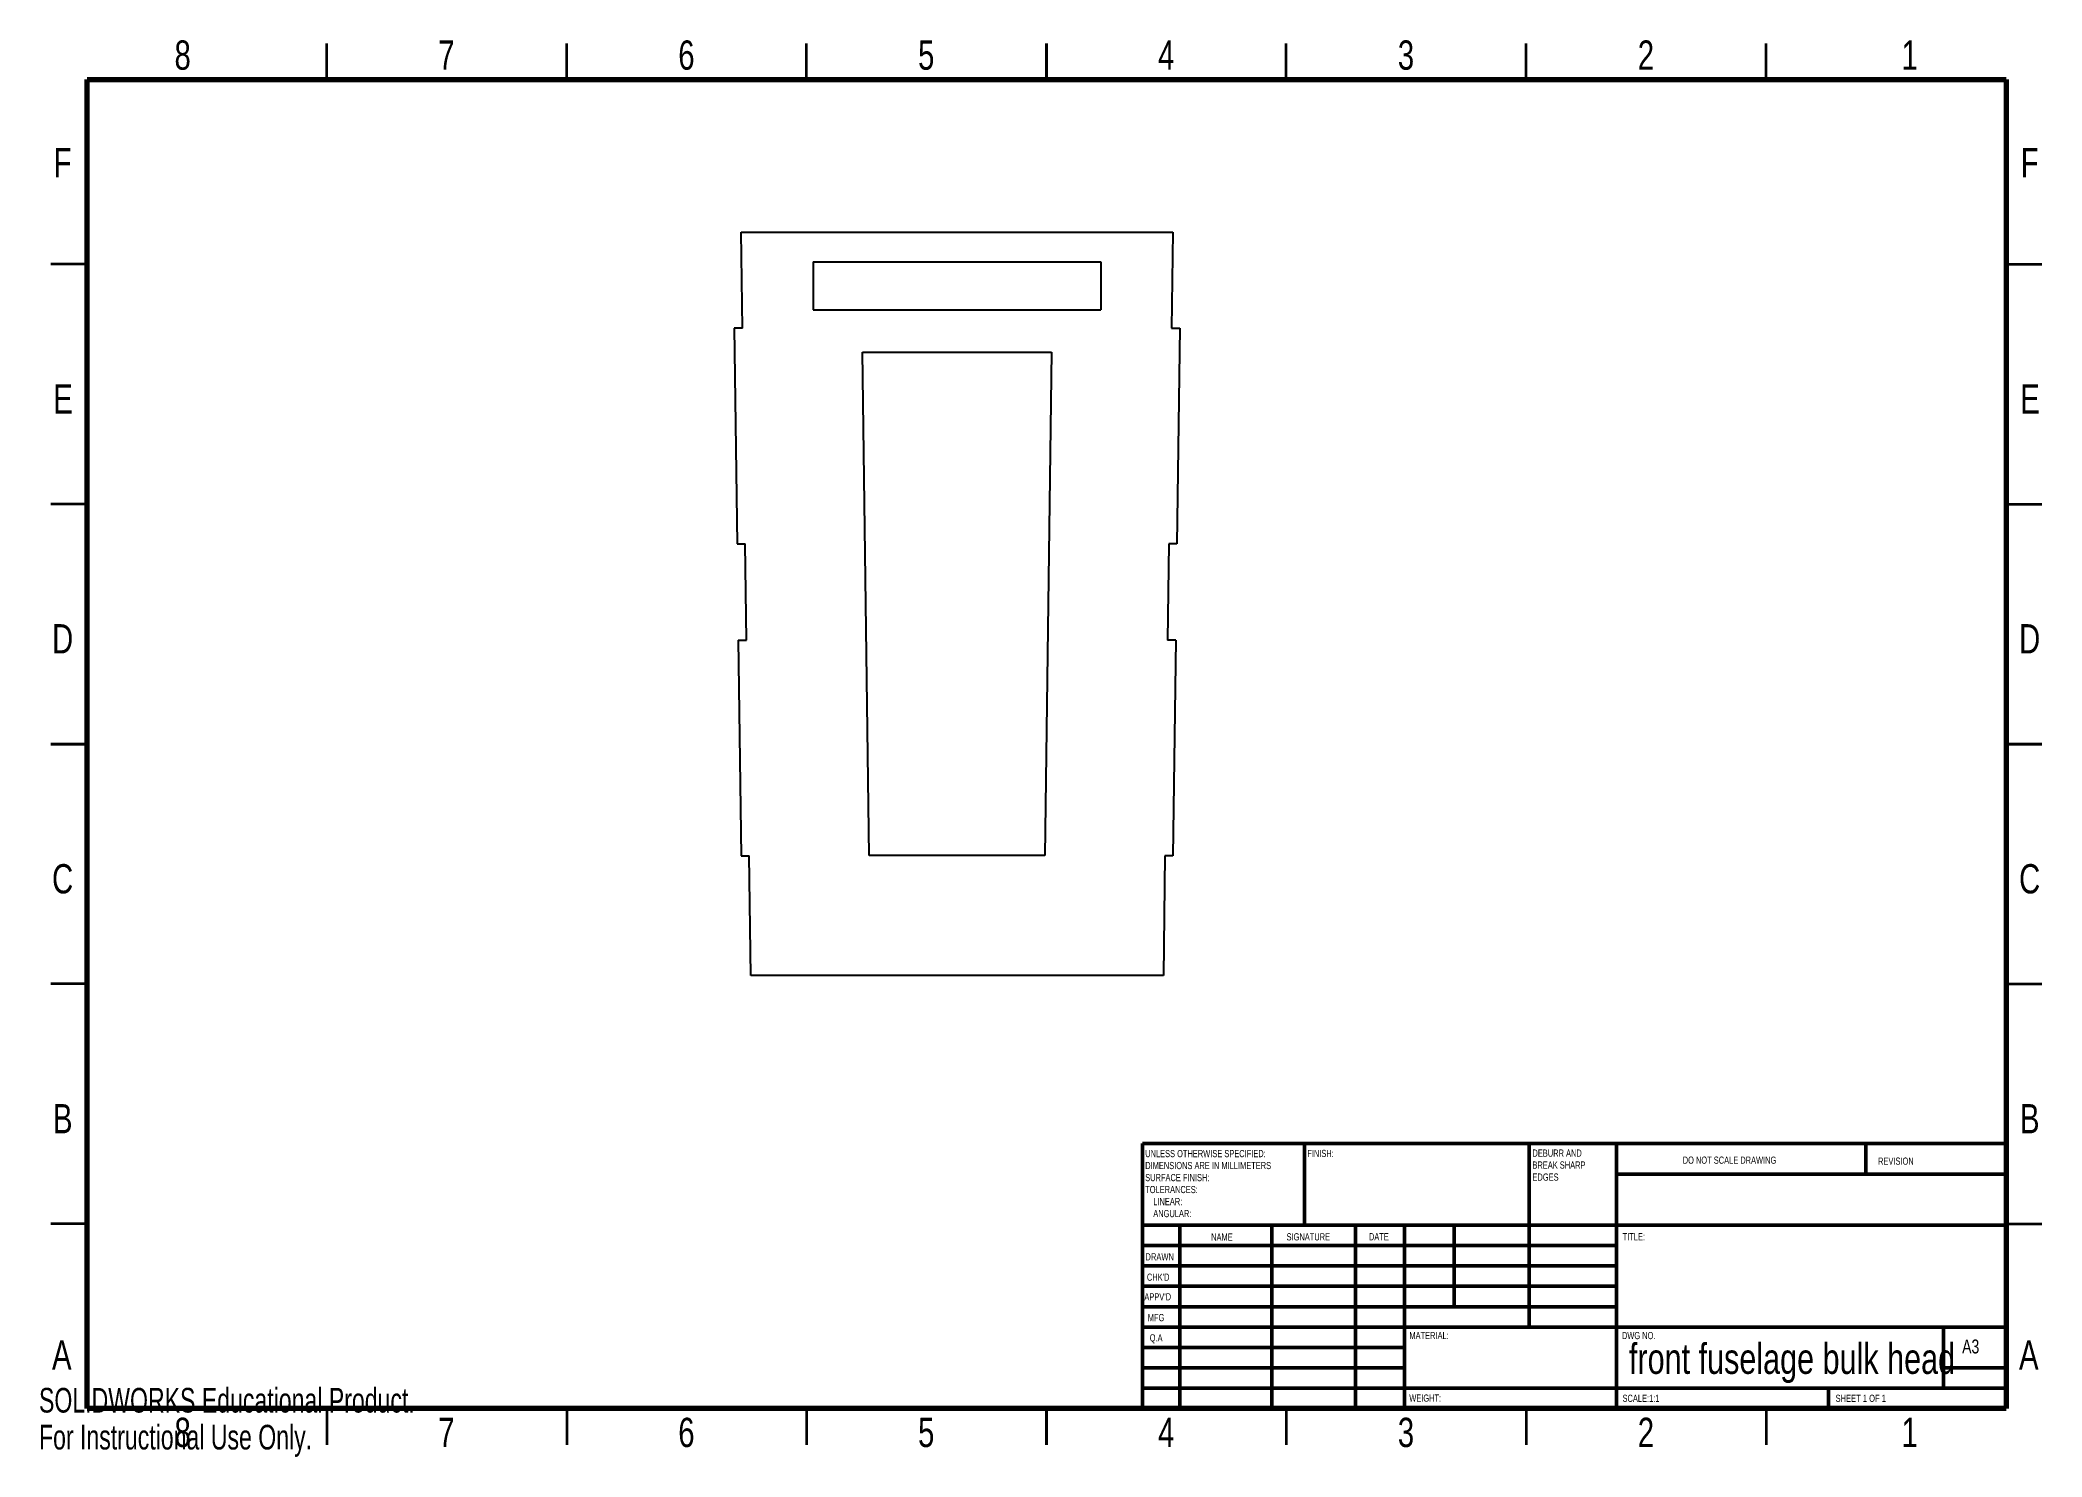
# Model space of a CAD drawing. Header units: inches. Extents: x 0 to 16.4, y 0 to 11.6.
import ezdxf

# ---------------------------------------------------------------- set-up
doc = ezdxf.new("R2010")
doc.units = ezdxf.units.IN
doc.header["$MEASUREMENT"] = 0
doc.styles.add('SLDTEXTSTYLE0', font='TXT', dxfattribs={"width": 0.75})
doc.styles.add('SLDTEXTSTYLE1', font='TXT', dxfattribs={"width": 0.686449})
doc.styles.add('SLDTEXTSTYLE2', font='TXT', dxfattribs={"width": 0.6875})
doc.styles.add('SLDTEXTSTYLE3', font='TXT', dxfattribs={"width": 0.7})

# ---------------------------------------------------------------- blocks, each defined once
blk = doc.blocks.new('SW_NOTE_0')
at = {"color": 0, "linetype": 'Continuous', "lineweight": 0, "attachment_point": 1, "style": 'SLDTEXTSTYLE0'}
for s, insert, char_height in [('UNLESS OTHERWISE SPECIFIED:', (0, 0.076), 0.05906), ('SURFACE FINISH:', (0, -0.121), 0.05906), ('DIMENSIONS ARE IN MILLIMETERS', (0, -0.022), 0.05906), ('TOLERANCES:', (0, -0.219), 0.05906), ('LINEAR:', (0.066, -0.318), 0.0591), ('ANGULAR:', (0.066, -0.416), 0.0591)]:
    blk.add_mtext(s, dxfattribs=dict(at, insert=insert, char_height=char_height))
blk = doc.blocks.new('SW_NOTE_1')
at = {"color": 0, "linetype": 'Continuous', "lineweight": 0, "attachment_point": 1, "style": 'SLDTEXTSTYLE0'}
for s, insert, char_height in [('DEBURR AND', (0, 0.076), 0.0591), ('BREAK SHARP', (0, -0.022), 0.05906), ('EDGES', (0, -0.121), 0.0591)]:
    blk.add_mtext(s, dxfattribs=dict(at, insert=insert, char_height=char_height))

msp = doc.modelspace()

# ---------------------------------------------------------------- linework, layer by layer
at = {"color": 7, "linetype": 'Continuous', "lineweight": 35}
for p, q in [((2.362, 11.299), (2.362, 11.594)), ((4.331, 11.299), (4.331, 11.594)), ((6.299, 11.299), (6.299, 11.594)), ((8.268, 11.594), (8.268, 11.299)), ((8.268, 11.299), (8.268, 11.594)), ((10.236, 11.299), (10.236, 11.594)), ((12.205, 11.299), (12.205, 11.594)), ((14.173, 11.299), (14.173, 11.594)), ((0.394, 9.783), (0.098, 9.783)), ((16.142, 9.783), (16.437, 9.783)), ((0.394, 7.815), (0.098, 7.815)), ((16.142, 7.815), (16.437, 7.815)), ((0.098, 5.846), (0.394, 5.846)), ((0.394, 5.846), (0.098, 5.846)), ((16.437, 5.846), (16.142, 5.846)), ((16.142, 5.846), (16.437, 5.846)), ((0.394, 3.878), (0.098, 3.878)), ((16.142, 3.878), (16.437, 3.878)), ((0.394, 1.909), (0.098, 1.909)), ((16.142, 1.909), (16.437, 1.909)), ((2.362, 0.394), (2.362, 0.098)), ((4.331, 0.394), (4.331, 0.098)), ((6.299, 0.394), (6.299, 0.098)), ((8.268, 0.098), (8.268, 0.394)), ((8.268, 0.394), (8.268, 0.098)), ((10.236, 0.394), (10.236, 0.098)), ((12.205, 0.394), (12.205, 0.098)), ((14.173, 0.394), (14.173, 0.098))]:
    msp.add_line(p, q, dxfattribs=at)
at = {"color": 7, "linetype": 'Continuous', "lineweight": 70}
for p, q in [((0.394, 0.394), (0.394, 11.299)), ((0.394, 11.299), (16.142, 11.299)), ((16.142, 11.299), (16.142, 0.394)), ((16.142, 0.394), (0.394, 0.394))]:
    msp.add_line(p, q, dxfattribs=at)
at = {"color": 7, "linetype": 'Continuous', "lineweight": 25}
for p, q in [((5.772, 9.259), (5.762, 10.046)), ((5.762, 10.046), (9.305, 10.046)), ((9.305, 10.046), (9.295, 9.259)), ((6.353, 9.803), (8.715, 9.803)), ((6.353, 9.803), (6.353, 9.41)), ((8.715, 9.803), (8.715, 9.41)), ((6.353, 9.41), (8.715, 9.41)), ((5.706, 9.259), (5.729, 7.488)), ((5.772, 9.259), (5.706, 9.259)), ((9.295, 9.259), (9.361, 9.259)), ((9.361, 9.259), (9.338, 7.488)), ((6.759, 9.062), (8.308, 9.062)), ((6.812, 4.931), (6.759, 9.062)), ((8.308, 9.062), (8.255, 4.931)), ((5.729, 7.488), (5.795, 7.488)), ((5.805, 6.7), (5.795, 7.488)), ((9.272, 7.488), (9.262, 6.7)), ((9.338, 7.488), (9.272, 7.488)), ((5.739, 6.7), (5.762, 4.929)), ((5.739, 6.7), (5.805, 6.7)), ((9.328, 6.7), (9.262, 6.7)), ((9.328, 6.7), (9.305, 4.929)), ((5.762, 4.929), (5.828, 4.929)), ((5.841, 3.947), (5.828, 4.929)), ((8.255, 4.931), (6.812, 4.931)), ((9.239, 4.929), (9.227, 3.947)), ((9.305, 4.929), (9.239, 4.929)), ((9.227, 3.947), (5.841, 3.947))]:
    msp.add_line(p, q, dxfattribs=at)
at = {"color": 7, "linetype": 'Continuous', "lineweight": 50}
for p, q in [((9.055, 2.569), (16.142, 2.569)), ((9.055, 2.569), (9.055, 0.394)), ((10.386, 1.9), (10.386, 2.569)), ((12.228, 2.569), (12.228, 1.063)), ((12.945, 2.569), (12.945, 0.394)), ((14.992, 2.318), (14.992, 2.569)), ((16.142, 2.318), (12.945, 2.318)), ((16.142, 1.9), (9.055, 1.9)), ((9.362, 1.9), (9.362, 0.394)), ((10.118, 1.9), (10.118, 0.394)), ((10.803, 1.9), (10.803, 0.394)), ((11.205, 0.394), (11.205, 1.9)), ((11.614, 1.23), (11.614, 1.9)), ((12.945, 1.732), (9.055, 1.732)), ((12.945, 1.565), (9.055, 1.565)), ((12.945, 1.398), (9.055, 1.398)), ((12.945, 1.23), (9.055, 1.23)), ((11.205, 1.063), (9.055, 1.063)), ((11.205, 1.063), (16.142, 1.063)), ((15.63, 0.561), (15.63, 1.063)), ((11.205, 0.896), (9.055, 0.896)), ((11.205, 0.728), (9.055, 0.728)), ((16.142, 0.728), (15.63, 0.728)), ((9.055, 0.561), (16.142, 0.561)), ((14.685, 0.394), (14.685, 0.561))]:
    msp.add_line(p, q, dxfattribs=at)

# ---------------------------------------------------------------- block references
at = {"color": 7, "linetype": 'Continuous', "lineweight": 0}
for name, p in [('SW_NOTE_0', (9.078, 2.44)), ('SW_NOTE_1', (12.256, 2.444))]:
    msp.add_blockref(name, p, dxfattribs=at)

# ---------------------------------------------------------------- texts
for s, insert, char_height, attachment_point, style in [('8', (1.179, 11.619), 0.24, 2, 'SLDTEXTSTYLE0'), ('7', (3.344, 11.619), 0.24, 2, 'SLDTEXTSTYLE0'), ('6', (5.313, 11.619), 0.24, 2, 'SLDTEXTSTYLE0'), ('5', (7.281, 11.619), 0.24, 2, 'SLDTEXTSTYLE0'), ('4', (9.25, 11.619), 0.24, 2, 'SLDTEXTSTYLE0'), ('3', (11.218, 11.619), 0.24, 2, 'SLDTEXTSTYLE0'), ('2', (13.187, 11.619), 0.24, 2, 'SLDTEXTSTYLE0'), ('1', (15.352, 11.619), 0.24, 2, 'SLDTEXTSTYLE0'), ('F', (0.194, 10.737), 0.24, 2, 'SLDTEXTSTYLE0'), ('F', (16.336, 10.737), 0.24, 2, 'SLDTEXTSTYLE0'), ('E', (0.197, 8.798), 0.24, 2, 'SLDTEXTSTYLE0'), ('E', (16.339, 8.798), 0.24, 2, 'SLDTEXTSTYLE0'), ('D', (0.194, 6.83), 0.24, 2, 'SLDTEXTSTYLE0'), ('D', (16.336, 6.83), 0.24, 2, 'SLDTEXTSTYLE0'), ('C', (0.194, 4.861), 0.24, 2, 'SLDTEXTSTYLE0'), ('C', (16.336, 4.861), 0.24, 2, 'SLDTEXTSTYLE0'), ('B', (0.195, 2.893), 0.24, 2, 'SLDTEXTSTYLE0'), ('B', (16.337, 2.893), 0.24, 2, 'SLDTEXTSTYLE0'), ('FINISH:', (10.408, 2.517), 0.0591, 1, 'SLDTEXTSTYLE0'), ('DO NOT SCALE DRAWING', (13.489, 2.462), 0.05906, 1, 'SLDTEXTSTYLE0'), ('REVISION', (15.092, 2.454), 0.0591, 1, 'SLDTEXTSTYLE0'), ('NAME', (9.619, 1.831), 0.0591, 1, 'SLDTEXTSTYLE0'), ('SIGNATURE', (10.238, 1.833), 0.0591, 1, 'SLDTEXTSTYLE0'), ('DATE', (10.914, 1.834), 0.0591, 1, 'SLDTEXTSTYLE0'), ('TITLE:', (12.996, 1.834), 0.0591, 1, 'SLDTEXTSTYLE0'), ('DRAWN', (9.08, 1.669), 0.0591, 1, 'SLDTEXTSTYLE1'), ("CHK'D", (9.092, 1.502), 0.0591, 1, 'SLDTEXTSTYLE0'), ("APPV'D", (9.071, 1.341), 0.0591, 1, 'SLDTEXTSTYLE0'), ('MFG', (9.099, 1.17), 0.0591, 1, 'SLDTEXTSTYLE0'), ('Q.A', (9.115, 1.004), 0.0591, 1, 'SLDTEXTSTYLE0'), ('MATERIAL:', (11.246, 1.023), 0.0591, 1, 'SLDTEXTSTYLE0'), ('DWG NO.', (12.99, 1.023), 0.0591, 1, 'SLDTEXTSTYLE0'), ('A', (0.187, 0.954), 0.24, 2, 'SLDTEXTSTYLE0'), ('front fuselage bulk head', (14.386, 0.929), 0.25, 2, 'SLDTEXTSTYLE0'), ('A3', (15.782, 0.961), 0.1146, 1, 'SLDTEXTSTYLE0'), ('A', (16.329, 0.954), 0.24, 2, 'SLDTEXTSTYLE0'), ('WEIGHT:', (11.245, 0.51), 0.059, 1, 'SLDTEXTSTYLE0'), ('SCALE:1:1', (12.995, 0.508), 0.0591, 1, 'SLDTEXTSTYLE0'), ('SHEET 1 OF 1', (14.743, 0.508), 0.05906, 1, 'SLDTEXTSTYLE2'), ('8', (1.179, 0.319), 0.24, 2, 'SLDTEXTSTYLE0'), ('7', (3.344, 0.319), 0.24, 2, 'SLDTEXTSTYLE0'), ('6', (5.313, 0.319), 0.24, 2, 'SLDTEXTSTYLE0'), ('5', (7.281, 0.319), 0.24, 2, 'SLDTEXTSTYLE0'), ('4', (9.25, 0.319), 0.24, 2, 'SLDTEXTSTYLE0'), ('3', (11.218, 0.319), 0.24, 2, 'SLDTEXTSTYLE0'), ('2', (13.187, 0.319), 0.24, 2, 'SLDTEXTSTYLE0'), ('1', (15.352, 0.319), 0.24, 2, 'SLDTEXTSTYLE0')]:
    msp.add_mtext(s, dxfattribs=dict(at, insert=insert, char_height=char_height, attachment_point=attachment_point, style=style))
at = {"color": 7, "linetype": 'Continuous', "char_height": 0.20229, "attachment_point": 1, "style": 'SLDTEXTSTYLE3'}
for s, insert in [('SOLIDWORKS Educational Product.', (0, 0.564)), ('For Instructional Use Only.', (0, 0.261))]:
    msp.add_mtext(s, dxfattribs=dict(at, insert=insert))

doc.saveas('drawing.dxf')
